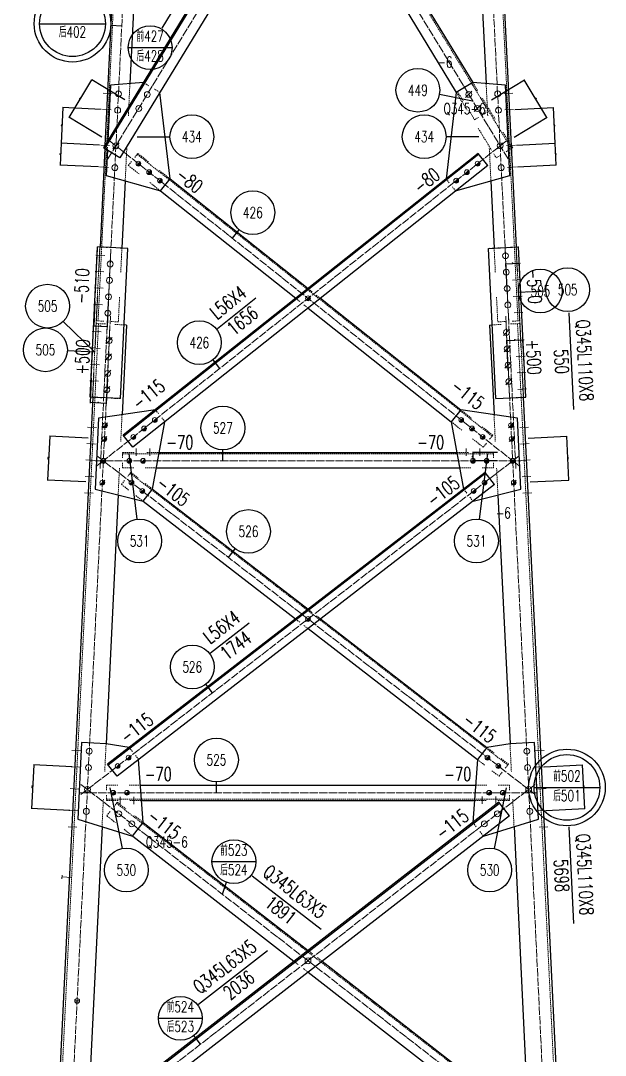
# Model space of a CAD drawing. Header units: millimetres. Extents: x -30246 to 2574, y -687 to 14024.
# Drawn here: x -17601 to -15466, y 4103 to 7886 of the extents above; entities that cross this region are included whole.
import ezdxf
from ezdxf.enums import TextEntityAlignment as Align

# ---------------------------------------------------------------- set-up
doc = ezdxf.new("R2010")
doc.units = ezdxf.units.MM
doc.header["$LTSCALE"] = 20
doc.header["$PDMODE"] = 1
doc.linetypes.add('DASHDOT2X', pattern=[1.75, 1.5, -0.125, 0, -0.125])
doc.linetypes.add('HIDDEN', pattern=[0.375, 0.25, -0.125])
for name, color, linetype, lineweight in [('1', 7, 'Continuous', 25), ('10', 7, 'DASHDOT2X', 13), ('11', 1, 'Continuous', 13), ('2', 1, 'HIDDEN', 13), ('5', 7, 'Continuous', 13), ('7', 3, 'DASHDOT2X', 13)]:
    doc.layers.add(name, color=color, linetype=linetype, lineweight=lineweight)
doc.styles.get("Standard").update_dxf_attribs({"font": 'simplex', "width": 0.7, "bigfont": 'gbhzfs.shx'})
doc.dimstyles.new('dimStyle3', dxfattribs={"dimtxt": 2.5, "dimasz": 1, "dimexe": 1.25, "dimexo": 0, "dimgap": 0.63, "dimtad": 1, "dimzin": 0, "dimdsep": 46, "dimtxsty": 'standard', "dimblk": 'ARCHTICK', "dimblk1": 'ARCHTICK', "dimblk2": 'ARCHTICK', "dimcen": 0.09, "dimadec": 0, "dimazin": 0, "dimtfac": 1, "dimtdec": 1, "dimtmove": 2, "dimatfit": 3, "dimfxl": 0, "dimtolj": 1, "dimtzin": 0, "dimarcsym": 0})
doc.dimstyles.get("Standard").update_dxf_attribs({"dimtxt": 2.5, "dimasz": 1, "dimexe": 1.25, "dimexo": 0, "dimgap": 0.63, "dimtad": 1, "dimzin": 0, "dimdsep": 46, "dimtxsty": 'standard', "dimblk": 'ARCHTICK', "dimblk1": 'ARCHTICK', "dimblk2": 'ARCHTICK', "dimcen": 0.09, "dimadec": 0, "dimazin": 0, "dimtfac": 1, "dimtdec": 1, "dimtix": 1, "dimtmove": 2, "dimatfit": 3, "dimfxl": 0, "dimtolj": 1, "dimtzin": 0, "dimarcsym": 0})

# ---------------------------------------------------------------- blocks, each defined once
blk = doc.blocks.new('_ArchTick')
at = {"color": 0, "linetype": 'ByBlock', "const_width": 0.15}
blk.add_lwpolyline([(-0.5, -0.5), (0.5, 0.5)], dxfattribs=at)
blk = doc.blocks.new('*D107')
at = {"layer": '11', "color": 0, "lineweight": -2}
for p, q in [((-17343.2, 6579.3), (-17347.6, 6488.1)), ((-17284.3, 6576.4), (-17288.7, 6485.3)), ((-17288.6, 6486.5), (-17347.5, 6489.4))]:
    blk.add_line(p, q, dxfattribs=at)
at = {"layer": 'Defpoints', "color": 0}
for p in [(-17343.2, 6579.3), (-17284.3, 6576.4), (-17347.5, 6489.4)]:
    blk.add_point(p, dxfattribs=at)
at = {"layer": '11', "color": 0, "lineweight": -2}
for p, rotation in [((-17347.5, 6489.4), 177.2216776557021), ((-17288.6, 6486.5), 357.2216776557021)]:
    blk.add_blockref('_ArchTick', p, dxfattribs=dict(at, rotation=rotation))
at = {"layer": '11', "color": 0, "insert": (-17318, 6489.8), "char_height": 2.5, "attachment_point": 5, "rotation": 357.2217}
blk.add_mtext('\\A1;59', dxfattribs=at)
blk = doc.blocks.new('*D108')
at = {"layer": '11', "color": 0, "lineweight": -2}
for p, q in [((-17329.6, 6858.9), (-17334, 6767.8)), ((-17280.7, 6856.6), (-17285.1, 6765.4)), ((-17285, 6766.7), (-17334, 6769))]:
    blk.add_line(p, q, dxfattribs=at)
at = {"layer": 'Defpoints', "color": 0}
for p in [(-17329.6, 6858.9), (-17280.7, 6856.6), (-17334, 6769)]:
    blk.add_point(p, dxfattribs=at)
at = {"layer": '11', "color": 0, "lineweight": -2}
for p, rotation in [((-17334, 6769), 177.2216776557026), ((-17285, 6766.7), 357.2216776557025)]:
    blk.add_blockref('_ArchTick', p, dxfattribs=dict(at, rotation=rotation))
at = {"layer": '11', "color": 0, "insert": (-17309.4, 6769.7), "char_height": 2.5, "attachment_point": 5, "rotation": 357.2217}
blk.add_mtext('\\A1;49', dxfattribs=at)
blk = doc.blocks.new('*D110')
at = {"layer": '11', "color": 0, "lineweight": -2}
for p, q in [((-17343.2, 6579.3), (-17347.6, 6488.1)), ((-17284.3, 6576.4), (-17288.7, 6485.3)), ((-17288.6, 6486.5), (-17347.5, 6489.4))]:
    blk.add_line(p, q, dxfattribs=at)
at = {"layer": 'Defpoints', "color": 0}
for p in [(-17343.2, 6579.3), (-17284.3, 6576.4), (-17347.5, 6489.4)]:
    blk.add_point(p, dxfattribs=at)
at = {"layer": '11', "color": 0, "lineweight": -2}
for p, rotation in [((-17347.5, 6489.4), 177.2216776557021), ((-17288.6, 6486.5), 357.2216776557021)]:
    blk.add_blockref('_ArchTick', p, dxfattribs=dict(at, rotation=rotation))
at = {"layer": '11', "color": 0, "insert": (-17318, 6489.8), "char_height": 2.5, "attachment_point": 5, "rotation": 357.2217}
blk.add_mtext('\\A1;59', dxfattribs=at)
blk = doc.blocks.new('*D111')
at = {"layer": '11', "color": 0, "lineweight": -2}
for p, q in [((-17329.6, 6858.9), (-17334, 6767.8)), ((-17280.7, 6856.6), (-17285.1, 6765.4)), ((-17285, 6766.7), (-17334, 6769))]:
    blk.add_line(p, q, dxfattribs=at)
at = {"layer": 'Defpoints', "color": 0}
for p in [(-17329.6, 6858.9), (-17280.7, 6856.6), (-17334, 6769)]:
    blk.add_point(p, dxfattribs=at)
at = {"layer": '11', "color": 0, "lineweight": -2}
for p, rotation in [((-17334, 6769), 177.2216776557026), ((-17285, 6766.7), 357.2216776557025)]:
    blk.add_blockref('_ArchTick', p, dxfattribs=dict(at, rotation=rotation))
at = {"layer": '11', "color": 0, "insert": (-17309.4, 6769.7), "char_height": 2.5, "attachment_point": 5, "rotation": 357.2217}
blk.add_mtext('\\A1;49', dxfattribs=at)
blk = doc.blocks.new('LS_SIDE')
blk.add_line((-1, 0), (2, 0))
blk = doc.blocks.new('NAIL_FRONT')
for p, q in [((-1, 0), (1, 0)), ((0, 0), (0, -1))]:
    blk.add_line(p, q)
blk.add_circle((0, 0), 1)
blk = doc.blocks.new('NAIL_SIDE')
for p, q in [((0, 0), (4, 0)), ((4, 0.75), (4, -0.75))]:
    blk.add_line(p, q)
blk = doc.blocks.new('M20X45')
blk.add_circle((0, 0), 1)
blk = doc.blocks.new('M16X40')
blk.add_line((-0.71, -0.71), (0.71, 0.71))
blk.add_circle((0, 0), 1)
for radius in [0.8, 0.6, 0.4, 0.2]:
    blk.add_arc((0, 0), radius, 225, 45)
blk = doc.blocks.new('M20X55')
blk.add_line((-1.06, -1.06), (1.06, 1.06))
blk.add_circle((0, 0), 1)
blk = doc.blocks.new('M16X50')
blk.add_line((-1, -1), (1, 1))
blk.add_circle((0, 0), 1)
for radius in [0.8, 0.6, 0.4, 0.2]:
    blk.add_arc((0, 0), radius, 225, 45)
blk = doc.blocks.new('*D116')
at = {"layer": '11', "color": 0, "lineweight": -2}
for p, q in [((-15689.5, 5158.2), (-15548.4, 5165)), ((-15549.6, 5164.9), (-15541.9, 5005.1)), ((-15681.7, 4998.3), (-15540.6, 5005.2))]:
    blk.add_line(p, q, dxfattribs=at)
at = {"layer": 'Defpoints', "color": 0}
for p in [(-15689.5, 5158.2), (-15681.7, 4998.3), (-15541.9, 5005.1)]:
    blk.add_point(p, dxfattribs=at)
at = {"layer": '11', "color": 0, "lineweight": -2}
for p, rotation in [((-15549.6, 5164.9), 92.77832398630339), ((-15541.9, 5005.1), 272.7783239863034)]:
    blk.add_blockref('_ArchTick', p, dxfattribs=dict(at, rotation=rotation))
at = {"layer": '11', "color": 0, "insert": (-15543.8, 5085.1), "char_height": 2.5, "attachment_point": 5, "rotation": 272.7783}
blk.add_mtext('\\A1;80×2', dxfattribs=at)
blk = doc.blocks.new('*D121')
at = {"layer": '11', "color": 0, "lineweight": -2}
for p, q in [((-17446.4, 7567.9), (-17452.7, 7438.1)), ((-17306.6, 7561.1), (-17447.7, 7568)), ((-17312.9, 7431.3), (-17454, 7438.1))]:
    blk.add_line(p, q, dxfattribs=at)
at = {"layer": 'Defpoints', "color": 0}
for p in [(-17306.6, 7561.1), (-17452.7, 7438.1), (-17312.9, 7431.3)]:
    blk.add_point(p, dxfattribs=at)
at = {"layer": '11', "color": 0, "lineweight": -2}
for p, rotation in [((-17446.4, 7567.9), 87.22167601369665), ((-17452.7, 7438.1), 267.2216760136966)]:
    blk.add_blockref('_ArchTick', p, dxfattribs=dict(at, rotation=rotation))
at = {"layer": '11', "color": 0, "insert": (-17451.4, 7503.1), "char_height": 2.5, "attachment_point": 5, "rotation": 87.2217}
blk.add_mtext('\\A1;130', dxfattribs=at)
blk = doc.blocks.new('*D122')
at = {"layer": '11', "color": 0, "lineweight": -2}
for p, q in [((-17452.7, 7438.1), (-17456.6, 7358.1)), ((-17312.9, 7431.3), (-17454, 7438.1)), ((-17316.7, 7351.4), (-17457.8, 7358.2))]:
    blk.add_line(p, q, dxfattribs=at)
at = {"layer": 'Defpoints', "color": 0}
for p in [(-17312.9, 7431.3), (-17456.6, 7358.1), (-17316.7, 7351.4)]:
    blk.add_point(p, dxfattribs=at)
at = {"layer": '11', "color": 0, "lineweight": -2}
for p, rotation in [((-17452.7, 7438.1), 87.22167601369665), ((-17456.6, 7358.1), 267.2216760136966)]:
    blk.add_blockref('_ArchTick', p, dxfattribs=dict(at, rotation=rotation))
at = {"layer": '11', "color": 0, "insert": (-17456.5, 7398.2), "char_height": 2.5, "attachment_point": 5, "rotation": 87.2217}
blk.add_mtext('\\A1;80', dxfattribs=at)
blk = doc.blocks.new('*D134')
at = {"layer": '11', "color": 0, "lineweight": -2}
for p, q in [((-15881.8, 7596.4), (-15761.2, 7669.9)), ((-15678.9, 7532.4), (-15762.2, 7669.2)), ((-15798.5, 7459.6), (-15677.8, 7533.1))]:
    blk.add_line(p, q, dxfattribs=at)
at = {"layer": 'Defpoints', "color": 0}
for p in [(-15762.2, 7669.2), (-15881.8, 7596.4), (-15798.5, 7459.6)]:
    blk.add_point(p, dxfattribs=at)
at = {"layer": '11', "color": 0, "lineweight": -2}
for p, rotation in [((-15762.2, 7669.2), 121.3528907012402), ((-15678.9, 7532.4), 301.3528907012401)]:
    blk.add_blockref('_ArchTick', p, dxfattribs=dict(at, rotation=rotation))
at = {"layer": '11', "color": 0, "insert": (-15719, 7601.8), "char_height": 2.5, "attachment_point": 5, "rotation": 301.3529}
blk.add_mtext('\\A1;160', dxfattribs=at)
blk = doc.blocks.new('*D140')
at = {"layer": '11', "color": 0, "lineweight": -2}
for p, q in [((-17494.7, 6366.4), (-17502.5, 6206.5)), ((-17354.9, 6359.6), (-17495.9, 6366.4)), ((-17362.6, 6199.8), (-17503.7, 6206.6))]:
    blk.add_line(p, q, dxfattribs=at)
at = {"layer": 'Defpoints', "color": 0}
for p in [(-17354.9, 6359.6), (-17502.5, 6206.5), (-17362.6, 6199.8)]:
    blk.add_point(p, dxfattribs=at)
at = {"layer": '11', "color": 0, "lineweight": -2}
for p, rotation in [((-17494.7, 6366.4), 87.22167601369665), ((-17502.5, 6206.5), 267.2216760136966)]:
    blk.add_blockref('_ArchTick', p, dxfattribs=dict(at, rotation=rotation))
at = {"layer": '11', "color": 0, "insert": (-17500.5, 6286.5), "char_height": 2.5, "attachment_point": 5, "rotation": 87.2217}
blk.add_mtext('\\A1;80×2', dxfattribs=at)
blk = doc.blocks.new('*D145')
at = {"layer": '11', "color": 0, "lineweight": -2}
for p, q in [((-15747.8, 6359.6), (-15606.7, 6366.4)), ((-15607.9, 6366.4), (-15600.2, 6206.5)), ((-15740, 6199.8), (-15598.9, 6206.6))]:
    blk.add_line(p, q, dxfattribs=at)
at = {"layer": 'Defpoints', "color": 0}
for p in [(-15747.8, 6359.6), (-15600.2, 6206.5), (-15740, 6199.8)]:
    blk.add_point(p, dxfattribs=at)
at = {"layer": '11', "color": 0, "lineweight": -2}
for p, rotation in [((-15607.9, 6366.4), 92.77832398630339), ((-15600.2, 6206.5), 272.7783239863034)]:
    blk.add_blockref('_ArchTick', p, dxfattribs=dict(at, rotation=rotation))
at = {"layer": '11', "color": 0, "insert": (-15602.1, 6286.5), "char_height": 2.5, "attachment_point": 5, "rotation": 272.7783}
blk.add_mtext('\\A1;80×2', dxfattribs=at)
blk = doc.blocks.new('*D155')
at = {"layer": '11', "color": 0, "lineweight": -2}
for p, q in [((-17553, 5164.9), (-17560.8, 5005.1)), ((-17413.2, 5158.2), (-17554.3, 5165)), ((-17420.9, 4998.3), (-17562, 5005.2))]:
    blk.add_line(p, q, dxfattribs=at)
at = {"layer": 'Defpoints', "color": 0}
for p in [(-17413.2, 5158.2), (-17560.8, 5005.1), (-17420.9, 4998.3)]:
    blk.add_point(p, dxfattribs=at)
at = {"layer": '11', "color": 0, "lineweight": -2}
for p, rotation in [((-17553, 5164.9), 87.22167601369665), ((-17560.8, 5005.1), 267.2216760136966)]:
    blk.add_blockref('_ArchTick', p, dxfattribs=dict(at, rotation=rotation))
at = {"layer": '11', "color": 0, "insert": (-17558.8, 5085.1), "char_height": 2.5, "attachment_point": 5, "rotation": 87.2217}
blk.add_mtext('\\A1;80×2', dxfattribs=at)

msp = doc.modelspace()

# ---------------------------------------------------------------- linework, layer by layer
at = {"layer": '1'}
for p, q in [((-17089.81607, 11614.92031), (-17292.90233, 7430.07227)), ((-16012.82232, 11614.92031), (-15791.69266, 7058.26509)), ((-16617.65061, 8537.92975), (-17298.45153, 7420.96791)), ((-16613.38118, 8535.32748), (-17294.1821, 7418.36564)), ((-16557.87859, 8501.49802), (-17238.67951, 7384.53618)), ((-17165.36305, 8407.73881), (-17201.85703, 7655.73453)), ((-16482.31776, 8399.02588), (-16009.76355, 7623.74685)), ((-15937.27534, 8407.73881), (-15900.78492, 7655.80782)), ((-17084.23405, 7858.88869), (-16918.20888, 8131.27929)), ((-16169.5808, 8020.43979), (-15949.99146, 7660.17844)), ((-17531.48959, 7874.70362), (-17291.48959, 7874.70362)), ((-17231.70117, 7865.97868), (-17271.65416, 7867.91756)), ((-17207.95227, 7787.162), (-17047.95227, 7787.162)), ((-17272.23924, 7649.55602), (-17282.02447, 7447.91912)), ((-17152.73002, 7660.04715), (-17272.23924, 7649.55602)), ((-15949.99171, 7660.17846), (-16009.77741, 7623.73841)), ((-15830.39915, 7649.55602), (-15949.99171, 7660.17846)), ((-15814.40343, 7319.94392), (-15830.39915, 7649.55602)), ((-17092.93873, 7623.61681), (-17092.95216, 7623.625)), ((-17055.45299, 7307.18479), (-17092.93873, 7623.61681)), ((-15950.25288, 7591.56531), (-16071.80642, 7615.87602)), ((-16009.77741, 7623.73841), (-16047.18508, 7307.18505)), ((-17175.60831, 7461.40399), (-17055.60831, 7461.40399)), ((-15927.0578, 7461.45295), (-16047.0578, 7461.45295)), ((-17293.49088, 7417.94434), (-17310.94574, 7058.26509)), ((-17238.67951, 7384.53618), (-17298.45153, 7420.96791)), ((-15809.73613, 7430.0736), (-15804.20026, 7420.99137)), ((-15809.149, 7417.97505), (-15804.20026, 7420.99137)), ((-17283.76674, 7412.01736), (-17288.23497, 7319.94392)), ((-15929.75179, 7400.50867), (-17226.20061, 6370.22759)), ((-15927.26315, 7397.37711), (-17223.71197, 6367.09603)), ((-15894.91088, 7356.66679), (-15929.75179, 7400.50867)), ((-15894.91088, 7356.66679), (-17191.3597, 6326.38571)), ((-17288.23497, 7319.94392), (-17090.29391, 7263.34291)), ((-17219.1118, 7300.17823), (-17231.03977, 7054.38734)), ((-17090.29391, 7263.34291), (-17055.45299, 7307.18479)), ((-17055.45299, 7307.18479), (-16551.3192, 6906.55231)), ((-16012.3442, 7263.34292), (-15814.40343, 7319.94392)), ((-15883.52659, 7300.17821), (-15871.59862, 7054.38734)), ((-17090.29391, 7263.34291), (-16596.32376, 6870.78742)), ((-16012.34431, 7263.34306), (-16012.3442, 7263.34292)), ((-16827.59926, 7090.34574), (-16802.71289, 7121.66137)), ((-17346.57398, 6509.34683), (-17319.91445, 7058.70033)), ((-17210.04375, 7053.36842), (-17319.91445, 7058.70033)), ((-17236.70328, 6504.01492), (-17210.04375, 7053.36842)), ((-15892.59465, 7053.36842), (-15782.72395, 7058.70033)), ((-15865.93512, 6504.01492), (-15892.59465, 7053.36842)), ((-15756.06442, 6509.34683), (-15782.72395, 7058.70033)), ((-15782.71669, 6893.5065), (-15682.83423, 6898.35369)), ((-16882.3698, 6760.98133), (-16742.23236, 6872.34783)), ((-16506.31464, 6870.78742), (-15993.8714, 6463.55147)), ((-16551.3192, 6835.02254), (-16028.71231, 6419.70959)), ((-15598.85663, 6818.33018), (-15581.69759, 6464.74629)), ((-17330.58552, 6673.7651), (-17445.47221, 6786.31707)), ((-17214.64717, 6773.2623), (-17230.55332, 6445.49595)), ((-17214.64717, 6773.2623), (-17223.61587, 6773.69754)), ((-15887.99123, 6773.2623), (-15879.02252, 6773.69754)), ((-15887.99123, 6773.2623), (-15872.08507, 6445.49595)), ((-17330.58552, 6673.7651), (-17430.46798, 6678.61229)), ((-16873.47353, 6614.77307), (-16898.35989, 6646.0887)), ((-17337.60528, 6508.91158), (-17600.69565, 1087.60327)), ((-17236.70328, 6504.01492), (-17346.57398, 6509.34683)), ((-15865.93512, 6504.01492), (-15756.06442, 6509.34683)), ((-15765.03311, 6508.91158), (-15501.94275, 1087.60327)), ((-17316.27006, 6432.78795), (-17328.87275, 6173.09356)), ((-17108.767, 6463.55147), (-17316.27006, 6432.78795)), ((-15993.8714, 6463.55147), (-16028.71231, 6419.70959)), ((-15786.36834, 6432.78795), (-15993.8714, 6463.55147)), ((-15773.76564, 6173.09356), (-15786.36834, 6432.78795)), ((-17119.53622, 6173.47235), (-17073.92608, 6419.70959)), ((-16028.71231, 6419.70959), (-15983.10543, 6173.48995)), ((-17191.3597, 6326.38571), (-17226.20061, 6370.22759)), ((-16862.31655, 6276.75834), (-16862.31655, 6316.75834)), ((-17206.38212, 6303.68133), (-17176.3049, 6063.06356)), ((-17094.84786, 6306.75834), (-16007.79053, 6306.75834)), ((-15896.25627, 6303.68133), (-15926.33349, 6063.06356)), ((-17105.22066, 6250.75834), (-15997.41774, 6250.75834)), ((-15904.01184, 6234.66607), (-17283.28148, 5167.84935)), ((-15901.56458, 6231.50206), (-17280.83422, 5164.68534)), ((-15869.75032, 6190.36993), (-15904.01184, 6234.66607)), ((-17328.87275, 6173.09356), (-17153.79761, 6129.17635)), ((-15869.75032, 6190.36993), (-17249.01996, 5123.55321)), ((-17153.79761, 6129.17635), (-17119.53622, 6173.47235)), ((-17119.53296, 6173.48995), (-16551.3192, 5733.99652)), ((-15948.84078, 6129.17635), (-15773.76564, 6173.09356)), ((-17244.79622, 6152.00315), (-17288.94632, 5242.23467)), ((-17153.788, 6129.18879), (-16597.08483, 5698.5984)), ((-15948.8504, 6129.18879), (-15948.84078, 6129.17635)), ((-15857.84218, 6152.00315), (-15813.69207, 5242.23467)), ((-16842.31756, 5923.67544), (-16817.84505, 5955.31554)), ((-16907.5943, 5574.7383), (-16766.00484, 5684.25279)), ((-16505.55356, 5698.5984), (-15898.45718, 5229.03063)), ((-16551.3192, 5663.20029), (-15932.71869, 5184.73448)), ((-16900.62098, 5428.42572), (-16925.0935, 5460.06582)), ((-17378.84053, 5246.59714), (-17392.41266, 4966.92627)), ((-17288.94632, 5242.23467), (-17378.84053, 5246.59714)), ((-17204.18122, 5229.03063), (-17288.94632, 5242.23467)), ((-15898.45718, 5229.03063), (-15932.71869, 5184.73448)), ((-15813.69207, 5242.23467), (-15898.45718, 5229.03063)), ((-15723.79786, 5246.59714), (-15813.69207, 5242.23467)), ((-15710.22573, 4966.92627), (-15723.79786, 5246.59714)), ((-17153.16036, 4954.8179), (-17169.9197, 5184.73448)), ((-15932.71869, 5184.73448), (-15949.47685, 4954.8342)), ((-17249.01996, 5123.55321), (-17283.28148, 5167.84935)), ((-17274.89202, 5080.69903), (-17230.58131, 4859.14549)), ((-17163.11312, 5091.35691), (-15939.52528, 5091.35691)), ((-16885.87059, 5063.35691), (-16885.87059, 5103.35691)), ((-15827.74637, 5080.69903), (-15872.05708, 4859.14549)), ((-15725.70744, 5082.55129), (-15485.70744, 5082.55129)), ((-17159.0311, 5035.35691), (-15943.60729, 5035.35691)), ((-15854.7345, 5028.46305), (-17462.37478, 3779.08818)), ((-15851.66635, 5024.51508), (-17459.30663, 3775.14021)), ((-15816.07576, 4978.71869), (-15854.7345, 5028.46305)), ((-15816.07576, 4978.71869), (-17423.71604, 3729.34382)), ((-17392.41266, 4966.92627), (-17191.81902, 4905.07364)), ((-17191.81902, 4905.07364), (-17153.16036, 4954.8179)), ((-17153.16155, 4954.8342), (-16551.3192, 4487.11345)), ((-15910.81937, 4905.07364), (-15710.22573, 4966.92627)), ((-17303.6352, 4939.55192), (-17354.6495, 3888.33784)), ((-15799.0032, 4939.55192), (-15749.14192, 3912.09742)), ((-15598.72749, 4938.72055), (-15581.56843, 4585.13667)), ((-17191.81165, 4905.08312), (-16602.65299, 4447.21948)), ((-15910.82674, 4905.08312), (-15910.81937, 4905.07364)), ((-16902.11245, 4811.54273), (-16742.11245, 4811.54273)), ((-16864.16443, 4692.24633), (-16848.70845, 4736.09306)), ((-16755.78663, 4759.99774), (-16503.90645, 4564.24949)), ((-16951.21782, 4290.3157), (-16699.33764, 4486.06395)), ((-16499.9854, 4447.21948), (-15849.50577, 3941.70036)), ((-16551.3192, 4407.32552), (-15888.16451, 3891.95599)), ((-17097.54363, 4238.77071), (-16937.54363, 4238.77071)), ((-16943.90793, 4144.01954), (-16968.45316, 4175.60326))]:
    msp.add_line(p, q, dxfattribs=at)
for centre, radius in [((-17411.48959, 7874.70362), 140), ((-17411.48959, 7874.70362), 120), ((-17127.95227, 7787.162), 80), ((-16150.25288, 7631.56531), 80), ((-16975.60831, 7461.40399), 80), ((-16127.0578, 7461.45295), 80), ((-16752.94016, 7184.29263), 80), ((-15702.81072, 6897.38425), 80), ((-15602.92827, 6902.23144), 80), ((-17502.61844, 6842.30197), 80), ((-16948.13263, 6708.71996), 80), ((-17510.37394, 6682.49004), 80), ((-16862.31655, 6396.75834), 80), ((-16768.90002, 6018.59575), 80), ((-17166.38212, 5983.68133), 80), ((-15936.25627, 5983.68133), 80), ((-16974.03852, 5523.34603), 80), ((-16885.87059, 5183.35691), 80), ((-15605.70744, 5082.55129), 140), ((-15605.70744, 5082.55129), 120), ((-16822.11245, 4811.54273), 80), ((-17214.89202, 4780.69903), 80), ((-15887.74637, 4780.69903), 80), ((-17017.54363, 4238.77071), 80)]:
    msp.add_circle(centre, radius, dxfattribs=at)
at = {"layer": '10'}
for p, q in [((-17285.77626, 6751.6847), (-17271.96178, 7036.3497)), ((-17285.77626, 6751.6847), (-17271.96178, 7036.3497)), ((-15818.31616, 6781.64944), (-15832.13065, 7066.31444)), ((-15818.31616, 6781.64944), (-15832.13065, 7066.31444)), ((-15814.73225, 6501.49385), (-15828.54673, 6786.15885)), ((-15814.73225, 6501.49385), (-15828.54673, 6786.15885)), ((-17289.36015, 6471.52911), (-17275.54566, 6756.19411)), ((-17289.36015, 6471.52911), (-17275.54566, 6756.19411))]:
    msp.add_line(p, q, dxfattribs=at)
at = {"layer": '2'}
for p, q in [((-17083.82312, 11614.62948), (-17318.0402, 6788.29163)), ((-16018.81527, 11614.62948), (-15784.59819, 6788.29163)), ((-16489.2704, 8535.32025), (-15808.46969, 7418.3891)), ((-17201.85703, 7655.73453), (-17207.60862, 7537.21576)), ((-17152.72374, 7660.0477), (-17152.73002, 7660.04715)), ((-17152.71118, 7660.0488), (-17152.71746, 7660.04825)), ((-17132.79151, 7647.90753), (-17152.71118, 7660.0488)), ((-15954.26091, 7657.57621), (-15971.33862, 7647.16715)), ((-15937.09595, 7629.41514), (-15954.26091, 7657.57621)), ((-15949.99146, 7660.17844), (-15932.24723, 7631.06702)), ((-15900.78492, 7655.80782), (-15895.03215, 7537.26462)), ((-17092.95216, 7623.625), (-17112.87184, 7635.76627)), ((-16009.76355, 7623.74685), (-15969.73147, 7558.06966)), ((-15988.41634, 7636.75808), (-16005.49406, 7626.34902)), ((-16005.49406, 7626.34902), (-15984.67565, 7592.19405)), ((-15902.76604, 7573.09301), (-15919.93099, 7601.25407)), ((-15914.50301, 7601.9556), (-15896.75879, 7572.84418)), ((-15902.37846, 7565.10851), (-15902.76604, 7573.09301)), ((-15896.75879, 7572.84418), (-15867.75124, 7525.25399)), ((-15963.85724, 7558.03908), (-15943.03883, 7523.8841)), ((-15943.03883, 7523.8841), (-15929.22699, 7532.30258)), ((-15915.41515, 7540.72105), (-15901.60331, 7549.13953)), ((-15901.60331, 7549.13953), (-15901.99088, 7557.12402)), ((-15929.69939, 7492.39247), (-15889.66731, 7426.71528)), ((-15838.74369, 7477.6638), (-15809.73613, 7430.0736)), ((-17293.2947, 7421.98698), (-17293.49088, 7417.94434)), ((-17292.90233, 7430.07227), (-17293.09851, 7426.02962)), ((-17283.18598, 7423.98461), (-17283.76674, 7412.01736)), ((-17282.02447, 7447.91912), (-17282.60523, 7435.95186)), ((-17213.36021, 7418.697), (-17219.1118, 7300.17823)), ((-15889.66731, 7426.71528), (-15881.10229, 7412.6634)), ((-15889.27937, 7418.72141), (-15883.52659, 7300.17821)), ((-15827.42343, 7406.83658), (-15809.149, 7417.97505)), ((-17184.50024, 7385.89471), (-17172.88661, 7400.50867)), ((-17175.37524, 7397.37711), (-15878.92642, 6367.09603)), ((-17172.88661, 7400.50867), (-17133.74207, 7369.40071)), ((-15872.53728, 7398.61152), (-15863.97227, 7384.55965)), ((-15863.97227, 7384.55965), (-15845.69785, 7395.69811)), ((-17207.72752, 7356.66679), (-17196.11388, 7371.28075)), ((-17207.72752, 7356.66679), (-17168.58298, 7325.55883)), ((-17094.59753, 7338.29275), (-17055.45299, 7307.18479)), ((-16047.1851, 7307.18489), (-16047.18511, 7307.18481)), ((-16047.18511, 7307.18481), (-16035.57151, 7292.57089)), ((-16047.18508, 7307.18505), (-16047.18509, 7307.18497)), ((-17129.43844, 7294.45087), (-17090.29391, 7263.34291)), ((-16023.95791, 7277.95697), (-16012.34431, 7263.34306)), ((-17338.58338, 6508.95905), (-17311.92385, 7058.31255)), ((-17338.58338, 6508.95905), (-17311.92385, 7058.31255)), ((-17328.80096, 6875.58249), (-17319.91445, 7058.70033)), ((-17283.29088, 7056.92303), (-17319.91445, 7058.70033)), ((-17310.94574, 7058.26509), (-17315.30821, 6968.37088)), ((-17210.04375, 7053.36842), (-17246.66731, 7055.14572)), ((-17231.03977, 7054.38734), (-17235.40224, 6964.49313)), ((-17214.56779, 6960.1448), (-17210.04375, 7053.36842)), ((-15892.59465, 7053.36842), (-15885.59597, 7053.70806)), ((-15888.07061, 6960.1448), (-15892.59465, 7053.36842)), ((-15878.5973, 7054.0477), (-15871.59862, 7054.38734)), ((-15871.59862, 7054.38734), (-15844.9633, 7055.67992)), ((-15871.59862, 7054.38734), (-15867.23615, 6964.49313)), ((-15818.32798, 7056.9725), (-15791.69266, 7058.26509)), ((-15791.69266, 7058.26509), (-15788.70309, 7058.41017)), ((-15791.69266, 7058.26509), (-15787.33019, 6968.37088)), ((-15764.05502, 6508.95905), (-15790.71454, 7058.31255)), ((-15764.05502, 6508.95905), (-15790.71454, 7058.31255)), ((-15785.71352, 7058.55525), (-15782.72395, 7058.70033)), ((-15773.83744, 6875.58249), (-15782.72395, 7058.70033)), ((-16551.3192, 6906.55231), (-16536.31768, 6894.63068)), ((-17319.67068, 6878.47667), (-17324.03315, 6788.58246)), ((-17239.76471, 6874.59892), (-17244.12718, 6784.70471)), ((-17223.61587, 6773.69754), (-17219.09183, 6866.92117)), ((-16596.32376, 6870.78742), (-16581.32224, 6858.86579)), ((-16566.32072, 6846.94416), (-16551.3192, 6835.02254)), ((-16521.31616, 6882.70905), (-16506.31464, 6870.78742)), ((-15879.02252, 6773.69754), (-15883.54657, 6866.92117)), ((-15862.87368, 6874.59892), (-15858.51121, 6784.70471)), ((-15782.96772, 6878.47667), (-15778.60525, 6788.58246)), ((-17316.52727, 6778.20644), (-17592.70505, 1087.21549)), ((-17324.51787, 6778.59421), (-17328.88034, 6688.7)), ((-17290.88387, 6776.96199), (-17324.51787, 6778.59421)), ((-17297.39783, 6787.28987), (-17324.03315, 6788.58246)), ((-17244.12718, 6784.70471), (-17270.76251, 6785.99729)), ((-17223.61587, 6773.69754), (-17257.24987, 6775.32977)), ((-17227.97834, 6683.80334), (-17223.61587, 6773.69754)), ((-15879.02252, 6773.69754), (-15845.38853, 6775.32977)), ((-15874.66006, 6683.80334), (-15879.02252, 6773.69754)), ((-15858.51121, 6784.70471), (-15831.87589, 6785.99729)), ((-15811.75453, 6776.96199), (-15778.12053, 6778.59421)), ((-15805.24057, 6787.28987), (-15778.60525, 6788.58246)), ((-15786.11112, 6778.20644), (-15509.93335, 1087.21549)), ((-15778.12053, 6778.59421), (-15773.75806, 6688.7)), ((-17346.57398, 6509.34683), (-17337.68747, 6692.46466)), ((-15756.06442, 6509.34683), (-15764.95093, 6692.46466)), ((-17333.24281, 6598.80579), (-17337.60528, 6508.91158)), ((-17236.70328, 6504.01492), (-17232.34081, 6593.90913)), ((-15865.93512, 6504.01492), (-15870.29759, 6593.90913)), ((-15769.39559, 6598.80579), (-15765.03311, 6508.91158)), ((-17343.58441, 6509.20175), (-17346.57398, 6509.34683)), ((-17337.60528, 6508.91158), (-17340.59485, 6509.05667)), ((-17303.97128, 6507.27936), (-17337.60528, 6508.91158)), ((-17236.70328, 6504.01492), (-17270.33728, 6505.64714)), ((-15865.93512, 6504.01492), (-15832.30112, 6505.64714)), ((-15798.66712, 6507.27936), (-15765.03311, 6508.91158)), ((-15765.03311, 6508.91158), (-15762.04355, 6509.05667)), ((-15759.05398, 6509.20175), (-15756.06442, 6509.34683)), ((-17230.55332, 6445.49595), (-17235.30095, 6347.66501)), ((-17097.15336, 6448.93751), (-17108.767, 6463.55147)), ((-17108.767, 6463.55147), (-17108.767, 6463.55147)), ((-17108.767, 6463.55147), (-17108.767, 6463.55147)), ((-17073.92608, 6419.70959), (-17085.53972, 6434.32355)), ((-15993.8714, 6463.55147), (-15954.72686, 6432.44351)), ((-15872.08507, 6445.49595), (-15867.33744, 6347.66501)), ((-16028.71231, 6419.70959), (-15989.56778, 6388.60163)), ((-15915.58232, 6401.33555), (-15876.43779, 6370.22759)), ((-15950.42324, 6357.49367), (-15911.2787, 6326.38571)), ((-15888.05142, 6355.61363), (-15876.43779, 6370.22759)), ((-15911.2787, 6326.38571), (-15899.66506, 6340.99967)), ((-17228.81259, 6288.09168), (-17228.81259, 6306.75834)), ((-17228.81259, 6306.75834), (-17184.15768, 6306.75834)), ((-17228.81259, 6302.75834), (-15873.82581, 6302.75834)), ((-17139.50277, 6306.75834), (-17094.84786, 6306.75834)), ((-16007.79053, 6306.75834), (-15963.13562, 6306.75834)), ((-15918.48071, 6306.75834), (-15873.82581, 6306.75834)), ((-15873.82581, 6288.09168), (-15873.82581, 6306.75834)), ((-17240.04859, 6249.83408), (-17244.79622, 6152.00315)), ((-17228.81259, 6250.75834), (-17228.81259, 6269.42501)), ((-17228.81259, 6250.75834), (-17187.61528, 6250.75834)), ((-17146.41797, 6250.75834), (-17105.22066, 6250.75834)), ((-15997.41774, 6250.75834), (-15956.22043, 6250.75834)), ((-15915.02312, 6250.75834), (-15873.82581, 6250.75834)), ((-15873.82581, 6250.75834), (-15873.82581, 6269.42501)), ((-15862.58981, 6249.83408), (-15857.84218, 6152.00315)), ((-17232.88808, 6190.36993), (-17221.46757, 6205.13531)), ((-17210.04706, 6219.90069), (-17198.62656, 6234.66607)), ((-17201.07381, 6231.50206), (-15821.80417, 5164.68534)), ((-17198.62656, 6234.66607), (-17172.26203, 6214.27403)), ((-17232.88808, 6190.36993), (-17206.52138, 6169.97622)), ((-17145.89749, 6193.88199), (-17119.53296, 6173.48995)), ((-15983.10543, 6173.48995), (-15983.10435, 6173.48408)), ((-15983.10326, 6173.47822), (-15983.10217, 6173.47235)), ((-15983.10217, 6173.47235), (-15971.68492, 6158.71116)), ((-17180.15469, 6149.5825), (-17153.788, 6129.18879)), ((-15960.26766, 6143.94998), (-15948.8504, 6129.18879)), ((-16551.3192, 5733.99652), (-16536.06399, 5722.19715)), ((-16597.08483, 5698.5984), (-16581.82962, 5686.79903)), ((-16566.57441, 5674.99966), (-16551.3192, 5663.20029)), ((-16520.80878, 5710.39778), (-16505.55356, 5698.5984)), ((-17288.94632, 5242.23467), (-17293.84261, 5141.34042)), ((-17192.76071, 5214.26525), (-17204.18122, 5229.03063)), ((-15898.45718, 5229.03063), (-15872.09043, 5208.63687)), ((-15813.69207, 5242.23467), (-15808.79578, 5141.34042)), ((-17169.9197, 5184.73448), (-17181.34021, 5199.49987)), ((-15932.71869, 5184.73448), (-15906.35194, 5164.34072)), ((-15845.72367, 5188.24311), (-15819.35692, 5167.84935)), ((-15879.98519, 5143.94697), (-15853.61844, 5123.55321)), ((-15830.77742, 5153.08397), (-15819.35692, 5167.84935)), ((-15853.61844, 5123.55321), (-15842.19793, 5138.31859)), ((-17287.69768, 5091.35691), (-17287.69768, 5072.69025)), ((-17287.69768, 5091.35691), (-17246.16949, 5091.35691)), ((-17204.6413, 5091.35691), (-17163.11312, 5091.35691)), ((-15939.52528, 5091.35691), (-15897.99709, 5091.35691)), ((-15856.4689, 5091.35691), (-15814.94072, 5091.35691)), ((-15814.94072, 5091.35691), (-15814.94072, 5072.69025)), ((-17298.7389, 5040.44617), (-17303.6352, 4939.55192)), ((-17287.69768, 5054.02358), (-17287.69768, 5035.35691)), ((-17287.69768, 5039.35691), (-15814.94072, 5039.35691)), ((-17287.69768, 5035.35691), (-17244.80882, 5035.35691)), ((-17201.91996, 5035.35691), (-17159.0311, 5035.35691)), ((-15943.60729, 5035.35691), (-15900.71843, 5035.35691)), ((-15857.82957, 5035.35691), (-15814.94072, 5035.35691)), ((-15814.94072, 5054.02358), (-15814.94072, 5035.35691)), ((-15803.89949, 5040.44617), (-15799.0032, 4939.55192)), ((-17286.56264, 4978.71869), (-17273.67639, 4995.30014)), ((-17260.79014, 5011.8816), (-17247.90389, 5028.46305)), ((-17250.97205, 5024.51508), (-15757.82276, 3864.11669)), ((-17247.90389, 5028.46305), (-17216.32311, 5003.9201)), ((-17286.56264, 4978.71869), (-17254.97898, 4954.1735)), ((-17184.74233, 4979.37715), (-17153.16155, 4954.8342)), ((-15949.47764, 4954.82334), (-15949.47803, 4954.8179)), ((-15949.47803, 4954.8179), (-15936.59427, 4938.23964)), ((-15949.47685, 4954.8342), (-15949.47724, 4954.82877)), ((-17223.39531, 4929.62831), (-17191.81165, 4905.08312)), ((-15923.71051, 4921.66138), (-15910.82674, 4905.08312)), ((-16551.3192, 4487.11345), (-16534.20793, 4473.81546)), ((-16602.65299, 4447.21948), (-16585.54173, 4433.92149)), ((-16517.09667, 4460.51747), (-16499.9854, 4447.21948)), ((-16568.43046, 4420.62351), (-16551.3192, 4407.32552))]:
    msp.add_line(p, q, dxfattribs=at)
at = {"layer": '7'}
for p, q in [((-17048.40893, 11642.94617), (-17310.25499, 6247.27833)), ((-16054.22946, 11642.94617), (-15792.3834, 6247.27833)), ((-16535.71909, 8605.10279), (-17284.17917, 7377.13537)), ((-16566.933, 8605.09409), (-15818.47246, 7377.15928)), ((-15826.21335, 7447.02524), (-17322.29931, 6258.09357)), ((-17276.42505, 7447.02524), (-15780.33908, 6258.09357)), ((-17273.12248, 6806.13535), (-17553.0326, 1038.23492)), ((-15829.51591, 6806.13535), (-15549.6058, 1038.23492)), ((-15780.09573, 6295.11273), (-17380.8461, 5056.98842)), ((-17322.54267, 6295.11273), (-15721.7923, 5056.98842)), ((-17328.81259, 6276.75834), (-15773.82581, 6276.75834)), ((-15721.83459, 5093.75173), (-17467.65364, 3736.99146)), ((-17380.80381, 5093.75173), (-15658.67254, 3755.40039)), ((-17387.69768, 5063.35691), (-15714.94072, 5063.35691))]:
    msp.add_line(p, q, dxfattribs=at)

# ---------------------------------------------------------------- block references
at = {"layer": '5'}
for name, p, xscale, yscale, zscale, rotation in [('LS_SIDE', (-17277.78086, 7619.78964), 10.75000000000036, 10.75, 10.75, 177.2216760136922), ('LS_SIDE', (-15824.85754, 7619.78964), 10.75000000000036, 10.75, 10.75, 2.778323986307723), ('LS_SIDE', (-17280.68917, 7559.86017), 10.75000000000036, 10.75, 10.75, 177.2216760136922), ('LS_SIDE', (-15821.94922, 7559.86017), 10.75000000000036, 10.75, 10.75, 2.778323986307723), ('LS_SIDE', (-17286.99052, 7430.01298), 10.75000000000036, 10.75, 10.75, 177.2216760136922), ('LS_SIDE', (-15815.64788, 7430.01298), 10.75000000000036, 10.75, 10.75, 2.778323986307723), ('LS_SIDE', (-17290.86827, 7350.10702), 10.75000000000036, 10.75, 10.75, 177.2216760136922), ('LS_SIDE', (-15811.77012, 7350.10702), 10.75000000000036, 10.75, 10.75, 2.778323986307723), ('LS_SIDE', (-17304.50146, 7027.91705), 10.75000000000036, 10.75, 10.75, 177.2216760136922), ('LS_SIDE', (-15796.68271, 6997.95231), 10.75000000000036, 10.75, 10.75, 2.778323986307723), ('LS_SIDE', (-17307.40985, 6967.98758), 10.75000000000036, 10.75, 10.75, 177.2216760136922), ('LS_SIDE', (-15793.77439, 6938.02284), 10.75000000000036, 10.75, 10.75, 2.778323986307723), ('LS_SIDE', (-17310.31816, 6908.0581), 10.75000000000036, 10.75, 10.75, 177.2216760136922), ('LS_SIDE', (-17313.22647, 6848.12863), 10.75000000000036, 10.75, 10.75, 177.2216760136922), ('LS_SIDE', (-15790.86608, 6878.09337), 10.75000000000036, 10.75, 10.75, 2.778323986307723), ('LS_SIDE', (-15787.95776, 6818.1639), 10.75000000000036, 10.75, 10.75, 2.778323986307723), ('LS_SIDE', (-17318.09672, 6748.2473), 10.75000000000036, 10.75, 10.75, 177.2216760136922), ('LS_SIDE', (-15783.08752, 6718.28256), 10.75000000000036, 10.75, 10.75, 2.778323986307723), ('LS_SIDE', (-17321.00503, 6688.31782), 10.75000000000036, 10.75, 10.75, 177.2216760136922), ('LS_SIDE', (-15780.17921, 6658.35309), 10.75000000000036, 10.75, 10.75, 2.778323986307723), ('LS_SIDE', (-17323.91335, 6628.38835), 10.75000000000036, 10.75, 10.75, 177.2216760136922), ('LS_SIDE', (-15777.27089, 6598.42361), 10.75000000000036, 10.75, 10.75, 2.778323986307723), ('LS_SIDE', (-17326.82166, 6568.45888), 10.75000000000036, 10.75, 10.75, 177.2216760136922), ('LS_SIDE', (-15774.36258, 6538.49414), 10.75000000000036, 10.75, 10.75, 2.778323986307723), ('LS_SIDE', (-17335.06188, 6398.6587), 10.75000000000036, 10.75, 10.75, 177.2216760136922), ('LS_SIDE', (-15767.57651, 6398.6587), 10.75000000000036, 10.75, 10.75, 2.778323986307723), ('LS_SIDE', (-17337.9702, 6338.72923), 10.75000000000036, 10.75, 10.75, 177.2216760136922), ('LS_SIDE', (-17178.81259, 6304.21893), 8.75, 8.75, 8.75, 90), ('LS_SIDE', (-17128.81259, 6304.21893), 8.75, 8.75, 8.75, 90), ('LS_SIDE', (-15973.82581, 6304.21893), 8.75, 8.75, 8.75, 90), ('LS_SIDE', (-15923.82581, 6304.21893), 8.75, 8.75, 8.75, 90), ('LS_SIDE', (-15764.6682, 6338.72923), 10.75000000000036, 10.75, 10.75, 2.778323986307723), ('LS_SIDE', (-17340.87851, 6278.79976), 10.75000000000036, 10.75, 10.75, 177.2216760136922), ('LS_SIDE', (-15761.75988, 6278.79976), 10.75000000000036, 10.75, 10.75, 2.778323986307723), ('LS_SIDE', (-17343.78682, 6218.87029), 10.75000000000036, 10.75, 10.75, 177.2216760136922), ('LS_SIDE', (-15758.85157, 6218.87029), 10.75000000000036, 10.75, 10.75, 2.778323986307723), ('LS_SIDE', (-17346.69514, 6158.94081), 10.75000000000036, 10.75, 10.75, 177.2216760136922), ('LS_SIDE', (-15755.94326, 6158.94081), 10.75000000000036, 10.75, 10.75, 2.778323986307723), ('LS_SIDE', (-17392.39587, 5217.21966), 10.75000000000036, 10.75, 10.75, 177.2216760136922), ('LS_SIDE', (-15710.24252, 5217.21966), 10.75000000000036, 10.75, 10.75, 2.778323986307723), ('LS_SIDE', (-17395.30419, 5157.29019), 10.75000000000036, 10.75, 10.75, 177.2216760136922), ('LS_SIDE', (-15707.33421, 5157.29019), 10.75000000000036, 10.75, 10.75, 2.778323986307723), ('LS_SIDE', (-17399.18194, 5077.38422), 10.75000000000036, 10.75, 10.75, 177.2216760136922), ('LS_SIDE', (-15703.45646, 5077.38422), 10.75000000000036, 10.75, 10.75, 2.778323986307723), ('LS_SIDE', (-17237.69768, 5030.72279), 8.75, 8.75, 8.75, 90), ('LS_SIDE', (-17187.69768, 5030.72279), 8.75, 8.75, 8.75, 90), ('LS_SIDE', (-15914.94072, 5040.71101), 8.75, 8.75, 8.75, 270), ('LS_SIDE', (-15864.94072, 5040.71101), 8.75, 8.75, 8.75, 270), ('LS_SIDE', (-17403.05969, 4997.47826), 10.75000000000036, 10.75, 10.75, 177.2216760136922), ('LS_SIDE', (-15699.57871, 4997.47826), 10.75000000000036, 10.75, 10.75, 2.778323986307723), ('LS_SIDE', (-17405.968, 4937.54879), 10.75000000000036, 10.75, 10.75, 177.2216760136922), ('LS_SIDE', (-15696.67039, 4937.54879), 10.75000000000036, 10.75, 10.75, 2.778323986307723), ('NAIL_SIDE', (-17414.87999, 4753.906), 8.74999999999955, 8.75, 8.75, 177.221676013692)]:
    msp.add_blockref(name, p, dxfattribs=dict(at, xscale=xscale, yscale=yscale, zscale=zscale, rotation=rotation))
for name, p, xscale, yscale, zscale in [('M20X45', (-17243.72896, 7618.13714), 10.75000000000045, 10.75, 10.75), ('M20X45', (-17138.43821, 7616.21605), 10.75000000000045, 10.75, 10.75), ('M20X55', (-15964.26368, 7616.37245), 10.75000000000045, 10.75, 10.75), ('M20X45', (-15858.90944, 7618.13714), 10.75000000000045, 10.75, 10.75), ('M20X45', (-17246.63727, 7558.20767), 10.75000000000045, 10.75, 10.75), ('M20X45', (-17169.66551, 7564.98271), 10.75000000000045, 10.75, 10.75), ('M20X55', (-15933.03606, 7565.13999), 10.75000000000045, 10.75, 10.75), ('M20X45', (-15856.00113, 7558.20767), 10.75000000000045, 10.75, 10.75), ('M20X55', (-17252.93862, 7428.36048), 10.75000000000045, 10.75, 10.75), ('M20X55', (-15849.69978, 7428.36048), 10.75000000000045, 10.75, 10.75), ('M20X45', (-17256.81637, 7348.45451), 10.75000000000045, 10.75, 10.75), ('M16X40', (-17170.7348, 7363.03375), 8.75, 8.75, 8.75), ('M16X40', (-17131.59026, 7331.92579), 8.75, 8.75, 8.75), ('M16X40', (-15971.04814, 7331.92579), 8.75, 8.75, 8.75), ('M16X40', (-15931.9036, 7363.03375), 8.75, 8.75, 8.75), ('M20X45', (-15845.82203, 7348.45451), 10.75000000000045, 10.75, 10.75), ('M16X40', (-17092.44572, 7300.81783), 8.75, 8.75, 8.75), ('M16X40', (-16010.19268, 7300.81783), 8.75, 8.75, 8.75), ('M20X45', (-15830.19111, 7026.36149), 10.75000000000045, 10.75, 10.75), ('M20X45', (-17273.90144, 6996.39675), 10.75000000000045, 10.75, 10.75), ('M20X45', (-15827.2828, 6966.43202), 10.75000000000045, 10.75, 10.75), ('M20X45', (-17276.80976, 6936.46728), 10.75000000000045, 10.75, 10.75), ('M20X45', (-17279.71807, 6876.53781), 10.75000000000045, 10.75, 10.75), ('M20X45', (-15824.37448, 6906.50255), 10.75000000000045, 10.75, 10.75), ('M16X50', (-16551.3192, 6870.78742), 8.75, 8.75, 8.75), ('M20X45', (-15821.46617, 6846.57307), 10.75000000000045, 10.75, 10.75), ('M20X45', (-17282.62638, 6816.60834), 10.75000000000045, 10.75, 10.75), ('M20X55', (-15826.60722, 6746.2059), 10.75000000000045, 10.75, 10.75), ('M20X55', (-17277.48533, 6716.24116), 10.75000000000045, 10.75, 10.75), ('M20X55', (-15823.69891, 6686.27643), 10.75000000000045, 10.75, 10.75), ('M20X55', (-17280.39364, 6656.31169), 10.75000000000045, 10.75, 10.75), ('M20X55', (-15820.79059, 6626.34695), 10.75000000000045, 10.75, 10.75), ('M20X55', (-17283.30196, 6596.38222), 10.75000000000045, 10.75, 10.75), ('M20X55', (-17286.21027, 6536.45274), 10.75000000000045, 10.75, 10.75), ('M20X55', (-15817.88228, 6566.41748), 10.75000000000045, 10.75, 10.75), ('M16X40', (-17110.91881, 6426.07655), 8.75, 8.75, 8.75), ('M16X40', (-15991.71959, 6426.07655), 8.75, 8.75, 8.75), ('M16X50', (-17292.51162, 6406.60555), 8.75, 8.75, 8.75), ('M16X40', (-17150.06334, 6394.96859), 8.75, 8.75, 8.75), ('M16X40', (-15952.57505, 6394.96859), 8.75, 8.75, 8.75), ('M16X50', (-15810.12678, 6406.60555), 8.75, 8.75, 8.75), ('M16X50', (-17294.93521, 6356.66433), 8.75, 8.75, 8.75), ('M16X40', (-17189.20788, 6363.86063), 8.75, 8.75, 8.75), ('M16X40', (-15913.43051, 6363.86063), 8.75, 8.75, 8.75), ('M16X50', (-15807.70318, 6356.66433), 8.75, 8.75, 8.75), ('M16X50', (-17298.81297, 6276.75836), 8.75, 8.75, 8.75), ('M16X40', (-17203.81259, 6276.75834), 8.75, 8.75, 8.75), ('M16X40', (-17153.81259, 6276.75834), 8.75, 8.75, 8.75), ('M16X40', (-15948.82581, 6276.75834), 8.75, 8.75, 8.75), ('M16X40', (-15898.82581, 6276.75834), 8.75, 8.75, 8.75), ('M16X50', (-15803.82543, 6276.75836), 8.75, 8.75, 8.75), ('M16X50', (-17302.69072, 6196.8524), 8.75, 8.75, 8.75), ('M16X40', (-17195.98225, 6197.22268), 8.75, 8.75, 8.75), ('M16X40', (-15906.65614, 6197.22268), 8.75, 8.75, 8.75), ('M16X50', (-15799.94768, 6196.8524), 8.75, 8.75, 8.75), ('M16X40', (-17156.43212, 6166.63204), 8.75, 8.75, 8.75), ('M16X40', (-15946.20627, 6166.63204), 8.75, 8.75, 8.75), ('M16X50', (-16551.3192, 5698.5984), 8.75, 8.75, 8.75), ('M20X45', (-17350.33033, 5215.17826), 10.75000000000045, 10.75, 10.75), ('M20X45', (-15752.30807, 5215.17826), 10.75000000000045, 10.75, 10.75), ('M16X40', (-17206.82552, 5191.58724), 8.75, 8.75, 8.75), ('M16X40', (-15895.81287, 5191.58724), 8.75, 8.75, 8.75), ('M20X45', (-17353.23864, 5155.24879), 10.75000000000045, 10.75, 10.75), ('M16X40', (-17246.37565, 5160.9966), 8.75, 8.75, 8.75), ('M16X40', (-15856.26274, 5160.9966), 8.75, 8.75, 8.75), ('M20X45', (-15749.39975, 5155.24879), 10.75000000000045, 10.75, 10.75), ('M20X45', (-17357.11639, 5075.34283), 10.75000000000045, 10.75, 10.75), ('M16X40', (-17262.69768, 5063.35691), 8.75, 8.75, 8.75), ('M16X40', (-17212.69768, 5063.35691), 8.75, 8.75, 8.75), ('M16X40', (-15889.94072, 5063.35691), 8.75, 8.75, 8.75), ('M16X40', (-15839.94072, 5063.35691), 8.75, 8.75, 8.75), ('M20X45', (-15745.522, 5075.34283), 10.75000000000045, 10.75, 10.75), ('M20X45', (-17360.99414, 4995.43686), 10.75000000000045, 10.75, 10.75), ('M20X45', (-17242.62503, 4986.36633), 10.75000000000045, 10.75, 10.75), ('M20X45', (-15860.01337, 4986.36633), 10.75000000000045, 10.75, 10.75), ('M20X45', (-15741.64425, 4995.43686), 10.75000000000045, 10.75, 10.75), ('M20X45', (-17195.24945, 4949.54848), 10.75000000000045, 10.75, 10.75), ('M20X45', (-15907.38895, 4949.54848), 10.75000000000045, 10.75, 10.75), ('M20X55', (-16551.3192, 4449.1192), 10.75000000000045, 10.75, 10.75), ('NAIL_FRONT', (-17394.6268, 4302.39356), 8.75, 8.75, 8.75)]:
    msp.add_blockref(name, p, dxfattribs=dict(at, xscale=xscale, yscale=yscale, zscale=zscale))

# ---------------------------------------------------------------- texts
at = {"layer": '1', "width": 0.7}
for s, p in [('后402', (-17411.48959, 7864.70362)), ('后428', (-17127.95227, 7777.162)), ('后501', (-15605.70744, 5072.55129)), ('后524', (-16822.11245, 4801.54273)), ('后523', (-17017.54363, 4228.77071))]:
    msp.add_text(s, height=40, dxfattribs=at).set_placement(p, align=Align.TOP_CENTER)
for s, p in [('前427', (-17127.95227, 7797.162)), ('前502', (-15605.70744, 5092.55129)), ('前523', (-16822.11245, 4821.54273)), ('前524', (-17017.54363, 4248.77071))]:
    msp.add_text(s, height=40, dxfattribs=at).set_placement(p, align=Align.BOTTOM_CENTER)
for s, p in [('-6', (-16079.5422, 7702.27599)), ('Q345-6', (-16056.34712, 7532.16363)), ('-6', (-15865.54559, 6054.392)), ('Q345-6', (-17144.18134, 4851.40971))]:
    msp.add_text(s, height=40, dxfattribs=at).set_placement(p, align=Align.BOTTOM_LEFT)
for s, p in [('449', (-16150.25288, 7631.56531)), ('434', (-16975.60831, 7461.40399)), ('434', (-16127.0578, 7461.45295)), ('426', (-16752.94016, 7184.29263)), ('505', (-15602.92827, 6902.23144)), ('505', (-15702.81072, 6897.38425)), ('505', (-17502.61844, 6842.30197)), ('505', (-17510.37394, 6682.49004)), ('426', (-16948.13263, 6708.71996)), ('527', (-16862.31655, 6396.75834)), ('526', (-16768.90002, 6018.59575)), ('531', (-17166.38212, 5983.68133)), ('531', (-15936.25627, 5983.68133)), ('526', (-16974.03852, 5523.34603)), ('525', (-16885.87059, 5183.35691)), ('530', (-17214.89202, 4780.69903)), ('530', (-15887.74637, 4780.69903))]:
    msp.add_text(s, height=40, dxfattribs=at).set_placement(p, align=Align.MIDDLE_CENTER)
for s, rotation, p in [('-80', 38.47398155, (-16079.90068, 7332.27883)), ('-510', 272.77832399, (-15721.58409, 6851.42024)), ('+500', 87.22167601, (-17372.37329, 6720.84598)), ('-115', 321.52601845, (-15917.39731, 6479.41696)), ('-105', 37.72069498, (-16007.58461, 6205.1249)), ('-115', 322.27930502, (-15873.98467, 5260.67073)), ('-115', 37.85250387, (-15974.95135, 4987.59546))]:
    msp.add_text(s, height=50, rotation=rotation, dxfattribs=at).set_placement(p, align=Align.MIDDLE_RIGHT)
for s, rotation, p in [('-80', 321.52601845, (-17022.73772, 7332.27883)), ('-510', 87.22167601, (-17381.05431, 6851.42024)), ('+500', 272.77832399, (-15730.26511, 6720.84598)), ('-115', 38.47398155, (-17185.24109, 6479.41696)), ('-105', 322.27930502, (-17095.05379, 6205.1249)), ('-115', 37.72069498, (-17228.65373, 5260.67073)), ('-115', 322.14749613, (-17127.68705, 4987.59546))]:
    msp.add_text(s, height=50, rotation=rotation, dxfattribs=at).set_placement(p, align=Align.MIDDLE_LEFT)
for s, rotation, p in [('L56X4', 38.47398155, (-16818.52267, 6824.49349)), ('Q345L110X8', 272.77832234, (-15580.28886, 6642.02295)), ('L56X4', 37.72069498, (-16842.9177, 5637.40557)), ('Q345L110X8', 272.77832399, (-15580.15972, 4762.41333)), ('Q345L63X5', 322.14749613, (-16623.71023, 4670.01954)), ('Q345L63X5', 37.85250387, (-16831.41404, 4396.08575))]:
    msp.add_text(s, height=50, rotation=rotation, dxfattribs=at).set_placement(p, align=Align.BOTTOM_CENTER)
for s, rotation, p in [('1656', 38.47398155, (-16806.07949, 6808.83567)), ('550', 272.77832234, (-15600.26535, 6641.05351)), ('1744', 37.72069498, (-16830.68144, 5621.58552)), ('5698', 272.77832399, (-15600.13621, 4761.44389)), ('1891', 322.14749613, (-16635.98285, 4654.22768)), ('2036', 37.85250387, (-16819.14142, 4380.29389))]:
    msp.add_text(s, height=50, rotation=rotation, dxfattribs=at).set_placement(p, align=Align.TOP_CENTER)
for p in [(-17068.81259, 6344.75834), (-17147.69768, 5131.35691)]:
    msp.add_text('-70', height=50, dxfattribs=at).set_placement(p, align=Align.MIDDLE_LEFT)
for p in [(-16053.82581, 6344.75834), (-15954.94072, 5131.35691)]:
    msp.add_text('-70', height=50, dxfattribs=at).set_placement(p, align=Align.MIDDLE_RIGHT)

# ---------------------------------------------------------------- dimensions: what is measured, and where the dimension line sits
at = {"layer": '11'}
for base, p1, p2, angle, text in [((-17340.44316, 7669.074), (-17304.17191, 7459.58786), (-17220.89881, 7596.2101), 58.63712607, '160'), ((-15649.93487, 7438.05486), (-15796.07165, 7561.11598), (-15789.77031, 7431.26879), 272.77832399, '130'), ((-15646.05712, 7358.14889), (-15789.77031, 7431.26879), (-15785.89255, 7351.36283), 272.77832399, '80')]:
    msp.add_linear_dim(base=base, p1=p1, p2=p2, angle=angle, text=text, dimstyle='standard', dxfattribs=at).render()
for base, p1, p2, angle, text, picture, middle in [((-15762.24029, 7669.20152), (-15798.46105, 7459.57894), (-15881.79733, 7596.35845), 301.3528907, '160', '*D134', (-15718.96666, 7601.78994)), ((-17452.70353, 7438.05486), (-17306.56674, 7561.11598), (-17312.86809, 7431.26879), 87.22167601, '130', '*D121', (-17451.43064, 7503.06958)), ((-17456.58128, 7358.14889), (-17312.86809, 7431.26879), (-17316.74584, 7351.36283), 87.22167601, '80', '*D122', (-17456.52019, 7398.193)), ((-17502.45563, 6206.54678), (-17354.86469, 6359.57264), (-17362.62019, 6199.76071), 87.22167601, '80×2', '*D140', (-17500.52138, 6286.54706)), ((-15600.18277, 6206.54678), (-15747.77371, 6359.57264), (-15740.0182, 6199.76071), 272.77832399, '80×2', '*D145', (-15602.11702, 6286.54706)), ((-17560.75905, 5005.13124), (-17413.16811, 5158.1571), (-17420.92362, 4998.34518), 87.22167601, '80×2', '*D155', (-17558.8248, 5085.13152)), ((-15541.87934, 5005.13124), (-15689.47028, 5158.1571), (-15681.71478, 4998.34518), 272.77832399, '80×2', '*D116', (-15543.81359, 5085.13152))]:
    dim = msp.add_linear_dim(base=base, p1=p1, p2=p2, angle=angle, text=text, dimstyle='standard', dxfattribs=at)
    dim.commit()
    dim.dimension.update_dxf_attribs({"geometry": picture, "text_midpoint": middle})
for p1, p2, distance, text in [((-15823.40571, 6886.52602), (-15774.48373, 6888.90015), 110, '49'), ((-15823.40571, 6886.52602), (-15774.48373, 6888.90015), 110, '49'), ((-15819.8218, 6606.37043), (-15760.91161, 6609.22928), 110, '59'), ((-15819.8218, 6606.37043), (-15760.91161, 6609.22928), 110, '59'), ((-15858.82581, 6276.75834), (-15858.82581, 6306.75834), 90, '30')]:
    msp.add_aligned_dim(p1=p1, p2=p2, distance=distance, text=text, dimstyle='dimStyle3', override={"dimtxt": 2.5}, dxfattribs=at).render()
for p1, p2, text, picture, middle in [((-17280.68671, 6856.56128), (-17329.60882, 6858.93542), '49', '*D108', (-17309.41911, 6769.73193)), ((-17280.68671, 6856.56128), (-17329.60882, 6858.93542), '49', '*D111', (-17309.41911, 6769.73193)), ((-17284.2706, 6576.40569), (-17343.18095, 6579.26454), '59', '*D107', (-17317.99711, 6489.8187)), ((-17284.2706, 6576.40569), (-17343.18095, 6579.26454), '59', '*D110', (-17317.99711, 6489.8187))]:
    dim = msp.add_aligned_dim(p1=p1, p2=p2, distance=90, text=text, dimstyle='dimStyle3', override={"dimtxt": 2.5}, dxfattribs=at)
    dim.commit()
    dim.dimension.update_dxf_attribs({"geometry": picture, "text_midpoint": middle})

doc.saveas('drawing.dxf')
